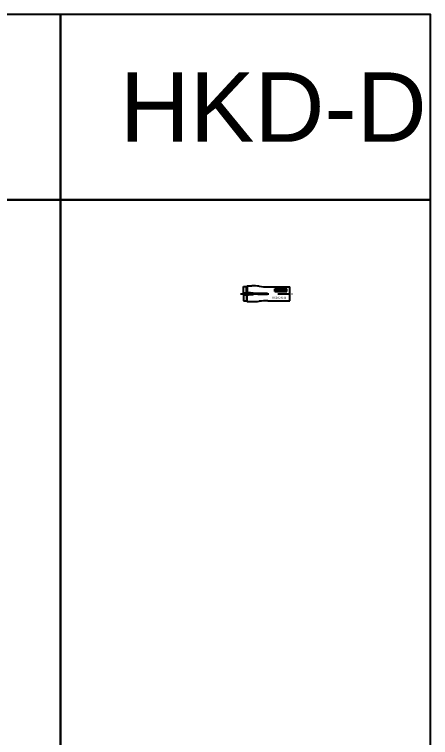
# Model space of a CAD drawing. Header units: millimetres. Extents: x 296 to 4896, y 152 to 3333.
# Drawn here: x 4446 to 4896, y 2552 to 3333 of the extents above; entities that cross this region are included whole.
import ezdxf

# ---------------------------------------------------------------- set-up
doc = ezdxf.new("R2010")
doc.units = ezdxf.units.MM
doc.linetypes.add('ACAD_ISO10W100', pattern=[18.5, 12, -3, 0.5, -3])
for name, color, linetype in [('MITTELLINIEN', 3, 'ACAD_ISO10W100'), ('VOLLINIE_BREIT', 7, 'Continuous'), ('VOLLINIE_SCHMAL', 1, 'Continuous')]:
    doc.layers.add(name, color=color, linetype=linetype)
doc.styles.get("Standard").update_dxf_attribs({"font": 'arial.ttf'})

# ---------------------------------------------------------------- blocks, each defined once
blk = doc.blocks.new('HKD-D M12')
at = {"layer": 'MITTELLINIEN'}
for p, q in [((-53.02, 0), (-21.78, 0)), ((-12.76, 0), (4.71, 0))]:
    blk.add_line(p, q, dxfattribs=at)
at = {"layer": 'VOLLINIE_BREIT'}
for p, q in [((-46.8, 7.75), (-46.05, 8.5)), ((-46.05, 8.5), (-40.91, 8.5)), ((-46.05, 8.5), (-46.05, 1)), ((-50, 1), (-50, 7.75)), ((-50, 7.75), (-46.8, 7.75)), ((-50, 1), (-45.05, 1)), ((-46.8, 1), (-46.8, 7.75)), ((-34.4, 0.5), (-24, 0.5)), ((-26.91, -0.5), (-26.91, 0.5)), ((-24, -0.5), (-24, 0.5)), ((-23.5, 7.5), (0, 7.5)), ((0, -7.5), (0, 7.5)), ((-50, -1), (-50, -7.75)), ((-50, -1), (-45.05, -1)), ((-50, -7.75), (-46.8, -7.75)), ((-46.8, -1), (-46.8, -7.75)), ((-46.8, -7.75), (-46.05, -8.5)), ((-46.05, -8.5), (-46.05, -1)), ((-34.4, -0.5), (-24, -0.5)), ((-23.5, -7.5), (0, -7.5)), ((-46.05, -8.5), (-40.91, -8.5))]:
    blk.add_line(p, q, dxfattribs=at)
for centre, radius, start, end in [((-39.97, -57.7), 66.21, 83.90145, 90.81664), ((-23.5, 78.21), 70.71, 262.33384, 270), ((-46.78, -71.62), 72.64, 84.13761, 88.63657), ((-32.26, 163.42), 162.93, 267.50381, 269.24995), ((-46.78, 71.62), 72.64, 271.36343, 275.86239), ((-32.26, -163.42), 162.93, 90.75005, 92.49619), ((-23.5, -78.21), 70.71, 90, 97.66616), ((-39.97, 57.7), 66.21, 269.18336, 276.09855)]:
    blk.add_arc(centre, radius, start, end, dxfattribs=at)
at = {"layer": 'VOLLINIE_SCHMAL'}
for p, q in [((-16.12, 5.28), (-3.01, 5.28)), ((-16.12, 2.46), (-16.12, 5.28)), ((-16.12, 2.46), (-3.01, 2.46)), ((-15.65, 4.81), (-14.77, 4.81)), ((-15.65, 2.93), (-15.65, 4.81)), ((-15.65, 2.93), (-14.77, 2.93)), ((-14.77, 4.26), (-14.77, 4.81)), ((-14.77, 4.26), (-12.89, 4.26)), ((-14.77, 3.49), (-12.89, 3.49)), ((-14.77, 2.93), (-14.77, 3.49)), ((-12.89, 4.26), (-12.89, 4.81)), ((-12.89, 4.81), (-12, 4.81)), ((-12.89, 3.49), (-12.89, 2.93)), ((-12.89, 2.93), (-12, 2.93)), ((-12, 2.93), (-12, 4.81)), ((-11.73, 4.81), (-10.84, 4.81)), ((-11.73, 2.93), (-11.73, 4.81)), ((-11.73, 2.93), (-10.84, 2.93)), ((-10.84, 2.93), (-10.84, 4.81)), ((-10.56, 4.81), (-9.68, 4.81)), ((-10.56, 2.93), (-10.56, 4.81)), ((-10.56, 2.93), (-7.91, 2.93)), ((-9.68, 3.71), (-9.68, 4.81)), ((-7.91, 3.71), (-9.68, 3.71)), ((-8.52, 4.81), (-4.65, 4.81)), ((-8.52, 4.04), (-8.52, 4.81)), ((-8.52, 4.04), (-7.02, 4.04)), ((-7.91, 2.93), (-7.91, 3.71)), ((-7.02, 2.93), (-7.02, 4.04)), ((-7.02, 2.93), (-6.14, 2.93)), ((-6.14, 4.04), (-4.65, 4.04)), ((-6.14, 2.93), (-6.14, 4.04)), ((-4.65, 4.04), (-4.65, 4.81)), ((-4.37, 4.81), (-3.48, 4.81)), ((-4.37, 2.93), (-4.37, 4.81)), ((-4.37, 2.93), (-3.48, 2.93)), ((-3.48, 2.93), (-3.48, 4.81)), ((-3.01, 2.46), (-3.01, 5.28))]:
    blk.add_line(p, q, dxfattribs=at)
blk.add_text('HKD-D M12', height=2, dxfattribs=at).set_placement((-18.82, -5.31))

msp = doc.modelspace()

# ---------------------------------------------------------------- linework, layer by layer
at = {"color": 18, "true_color": 0x000000}
for points in [[(3895.77, 3133.26), (4495.77, 3133.26), (4495.77, 3333.26), (3895.77, 3333.26)], [(4495.77, 3133.26), (4895.77, 3133.26), (4895.77, 3333.26), (4495.77, 3333.26)], [(3895.77, 2201.55), (4495.77, 2201.55), (4495.77, 3133.26), (3895.77, 3133.26)], [(4495.77, 2201.55), (4895.77, 2201.55), (4895.77, 3133.26), (4495.77, 3133.26)]]:
    msp.add_lwpolyline(points, close=True, dxfattribs=at)

# ---------------------------------------------------------------- block references
msp.add_blockref('HKD-D M12', (4743.5, 3031.67))

# ---------------------------------------------------------------- texts
at = {"color": 18, "true_color": 0x000000, "insert": (4725.79, 3233.26), "char_height": 75, "width": 600, "attachment_point": 5}
msp.add_mtext('HKD-D', dxfattribs=at)

doc.saveas('drawing.dxf')
